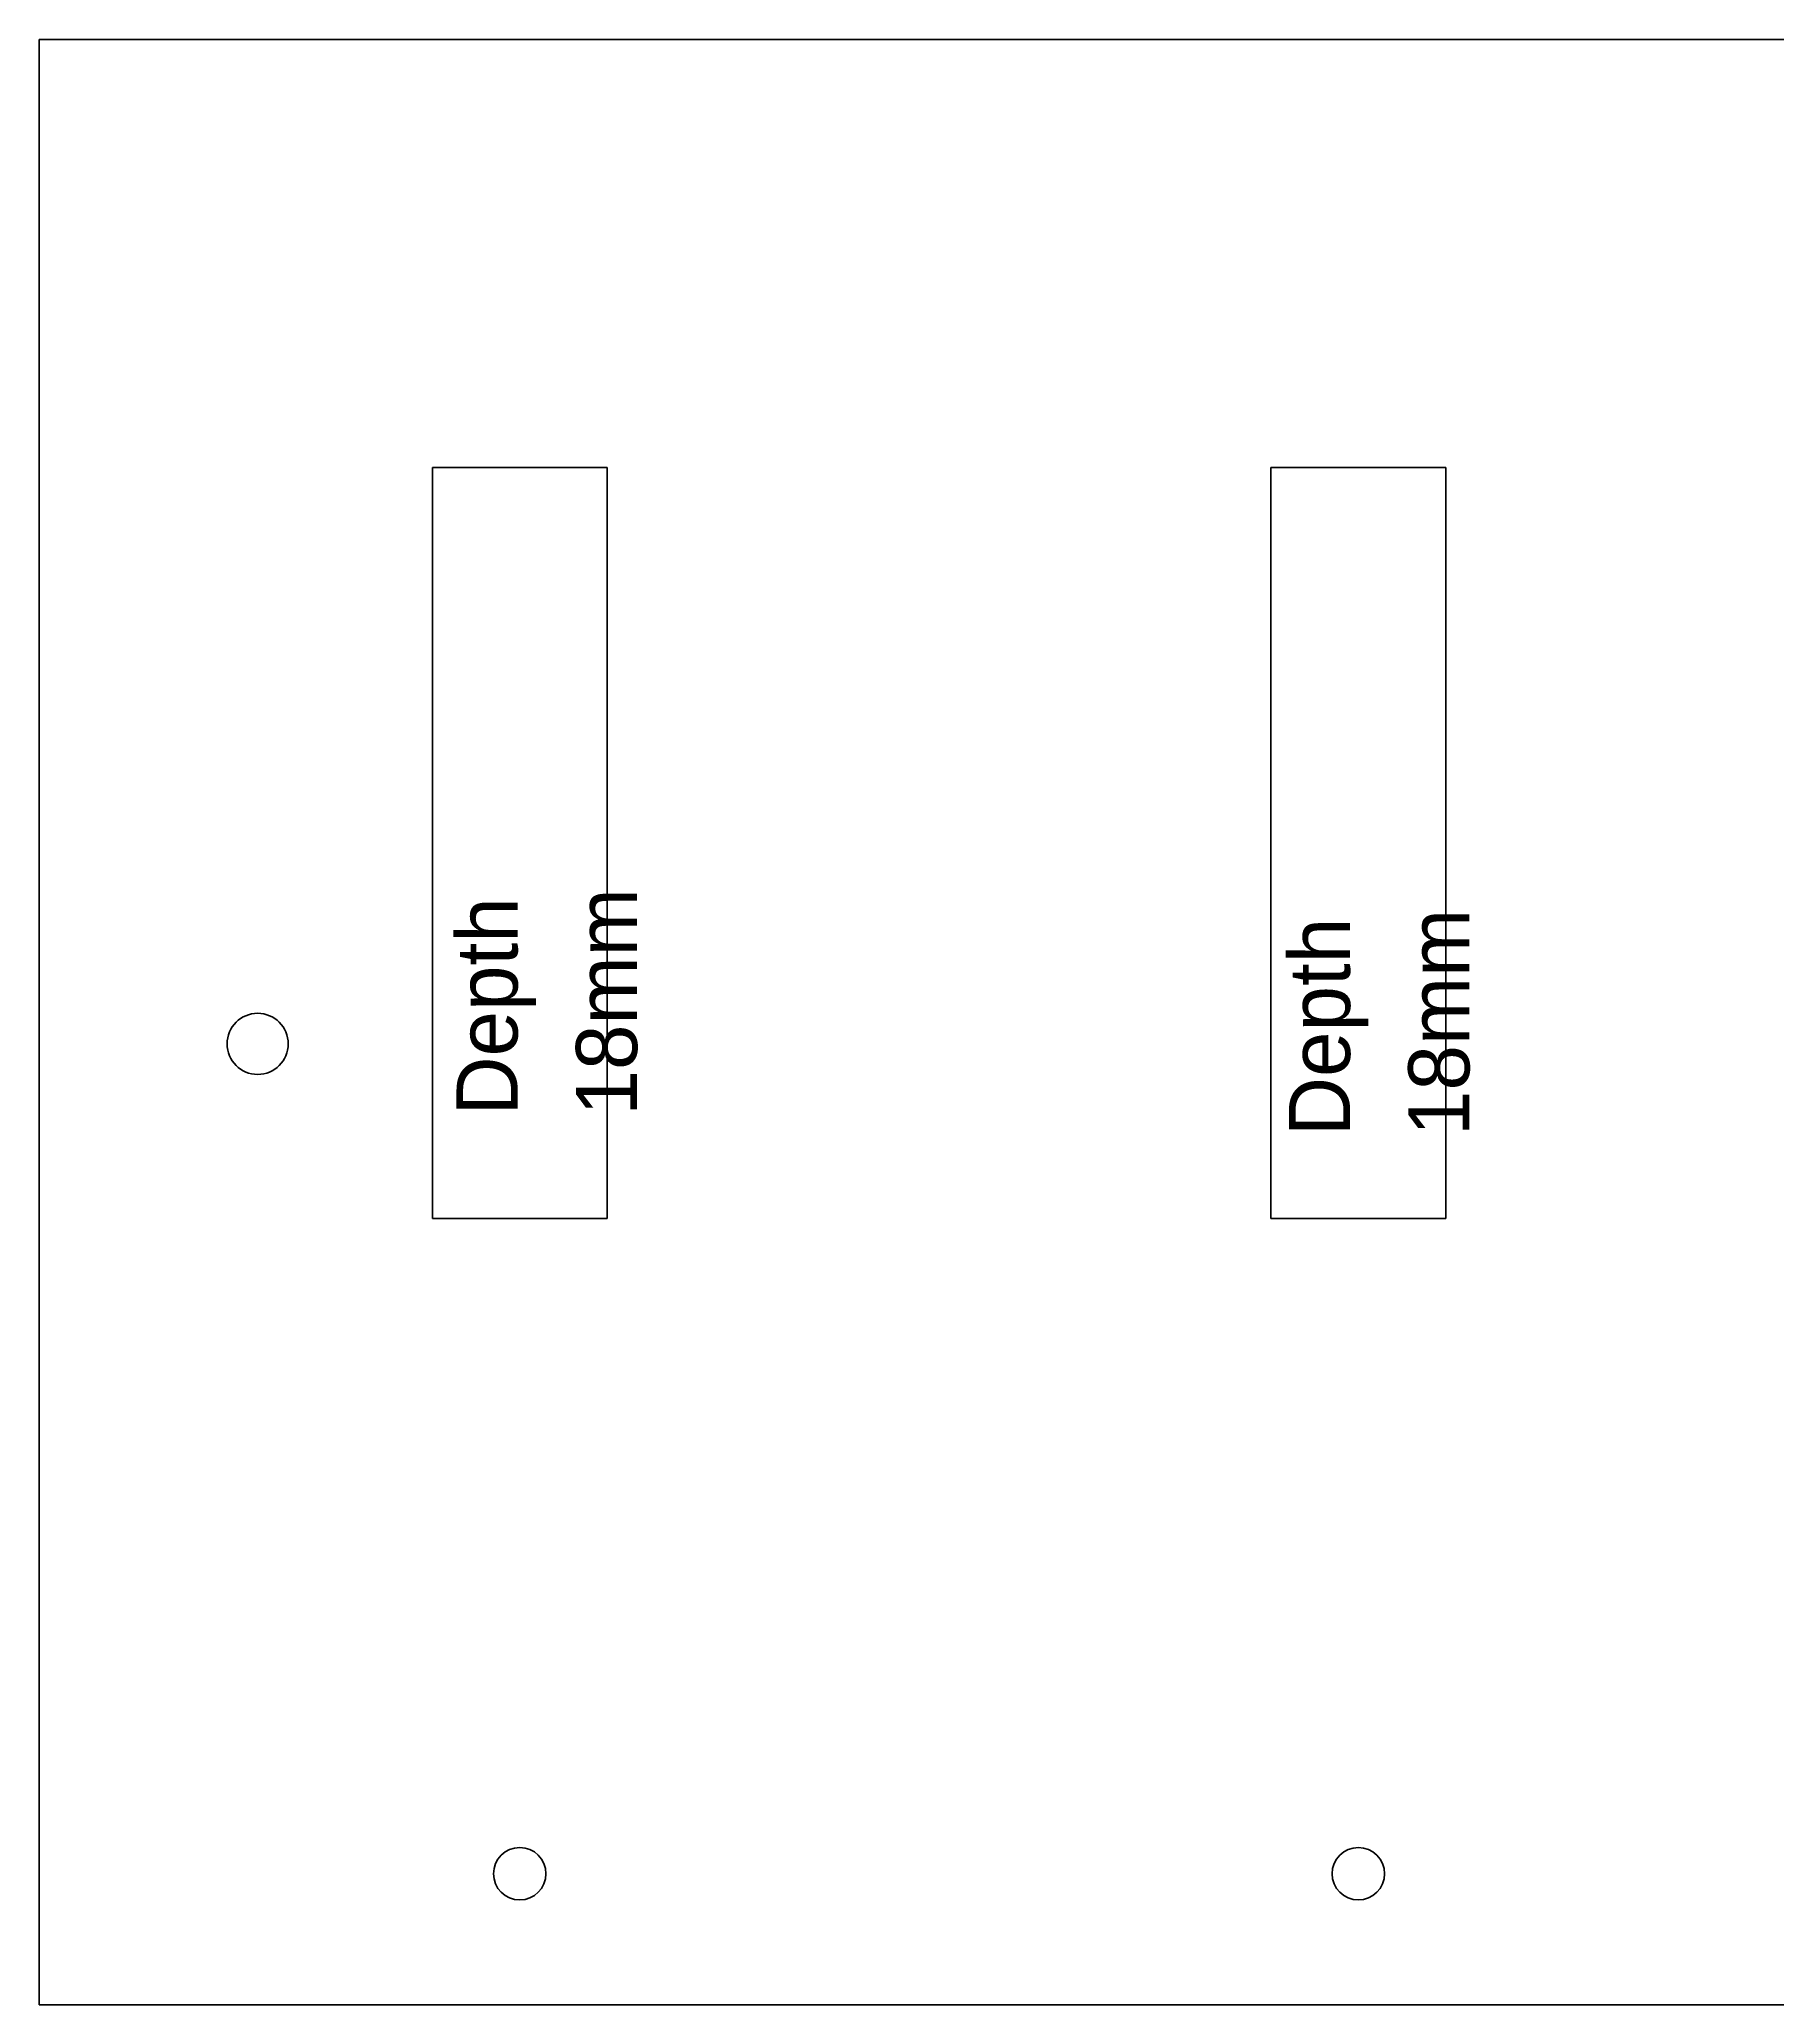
# Model space of a CAD drawing. Extents: x -630 to 758, y -253 to 381.
# Drawn here: x -152.9 to 46.1, y -211.4 to 13.6 of the extents above; entities that cross this region are included whole.
import ezdxf

# ---------------------------------------------------------------- set-up
doc = ezdxf.new("R2010")
doc.units = 0
doc.header["$MEASUREMENT"] = 0
doc.layers.add('Видимый контур (ГОСТ)', color=7, linetype='Continuous', lineweight=0)
doc.layers.add('Обозначение (ГОСТ)', color=7, linetype='Continuous', lineweight=0)

# ---------------------------------------------------------------- blocks, each defined once
blk = doc.blocks.new('Block_8')
at = {"layer": 'Обозначение (ГОСТ)', "char_height": 0.2, "attachment_point": 7, "rotation": 90}
for s, insert in [('\\C18;\\c0;\\FMyriad Pro|b0|i0|c1;\\H7.000000;\\W1.000000;Depth', (-0.75, -111.95)), ('\\C18;\\c0;\\FMyriad Pro|b0|i0|c1;\\H7.000000;\\W1.000000;18mm', (10.91, -111.95))]:
    blk.add_mtext(s, dxfattribs=dict(at, insert=insert))
blk = doc.blocks.new('Block_9')
at = {"layer": 'Обозначение (ГОСТ)', "char_height": 0.2, "attachment_point": 7, "rotation": 90}
for s, insert in [('\\C18;\\c0;\\FMyriad Pro|b0|i0|c1;\\H7.000000;\\W1.000000;Depth', (-96.04, -109.6)), ('\\C18;\\c0;\\FMyriad Pro|b0|i0|c1;\\H7.000000;\\W1.000000;18mm', (-84.37, -109.6))]:
    blk.add_mtext(s, dxfattribs=dict(at, insert=insert))

msp = doc.modelspace()

# ---------------------------------------------------------------- linework, layer by layer
at = {"layer": 'Видимый контур (ГОСТ)', "color": 18, "lineweight": 50, "true_color": 0x000000}
for p, q in [((-152.91, 13.6), (245.09, 13.6)), ((-152.91, -211.4), (-152.91, 13.6)), ((-107.91, -121.4), (-107.91, -35.4)), ((-107.91, -35.4), (-87.91, -35.4)), ((-87.91, -35.4), (-87.91, -121.4)), ((-11.91, -121.4), (-11.91, -35.4)), ((-11.91, -35.4), (8.09, -35.4)), ((8.09, -35.4), (8.09, -121.4)), ((-87.91, -121.4), (-107.91, -121.4)), ((8.09, -121.4), (-11.91, -121.4)), ((245.09, -211.4), (-152.91, -211.4))]:
    msp.add_line(p, q, dxfattribs=at)
for centre, radius in [((-127.91, -101.4), 3.5), ((-97.91, -196.4), 3), ((-1.91, -196.4), 3)]:
    msp.add_circle(centre, radius, dxfattribs=at)

# ---------------------------------------------------------------- block references
at = {"layer": 'Обозначение (ГОСТ)'}
for name in ['Block_9', 'Block_8']:
    msp.add_blockref(name, (0, 0), dxfattribs=at)

doc.saveas('drawing.dxf')
